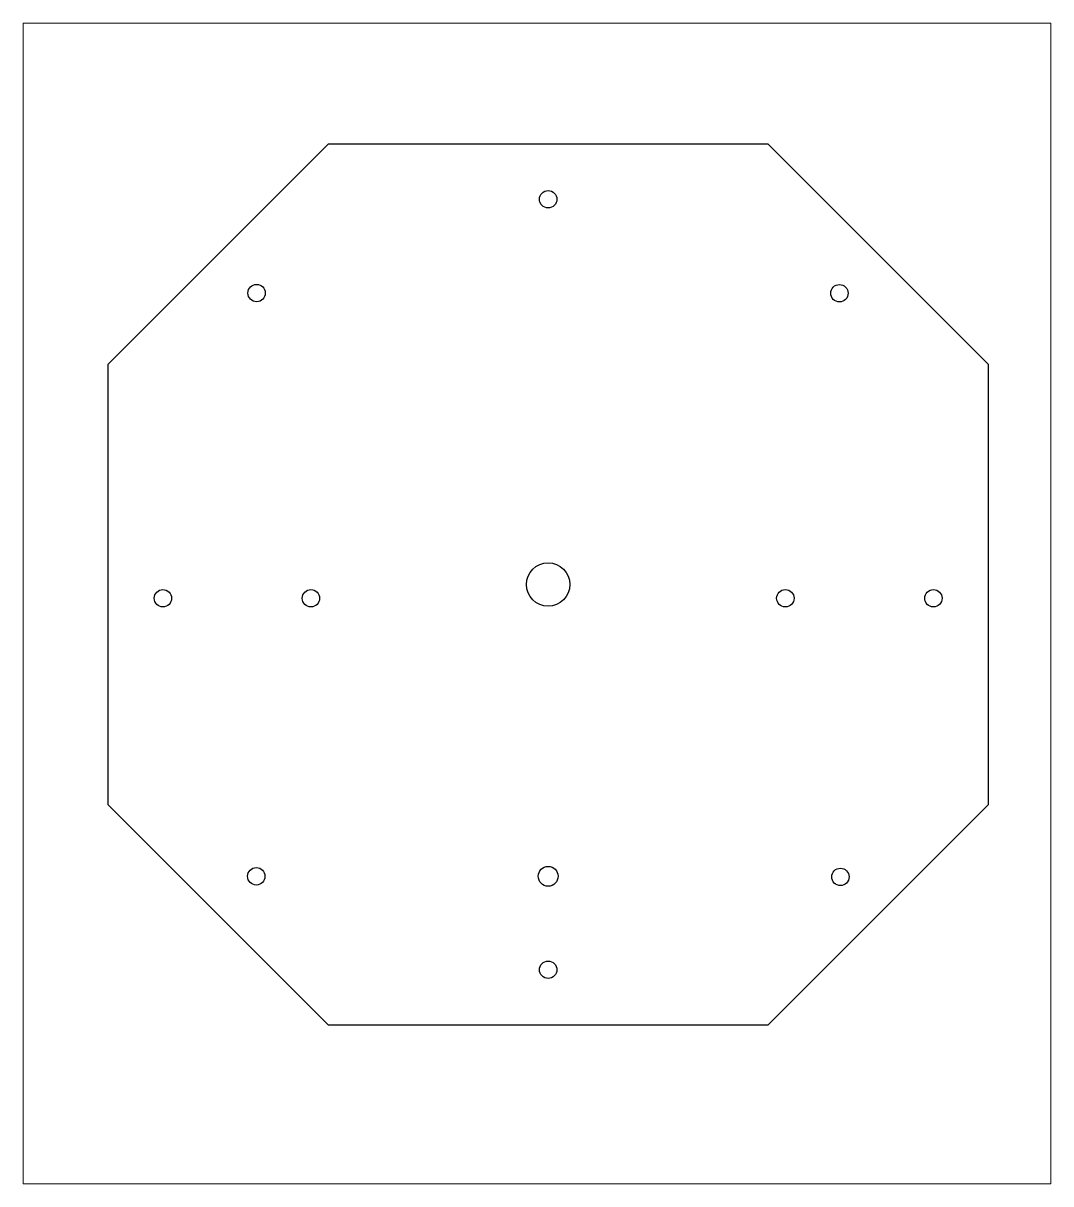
# Paper-space layout 'base' of a CAD drawing. Header units: millimetres. Extents: x 36 to 223, y -6 to 204.
# The model-space entities are those that its viewports show. They can reach past a viewport. Long polylines and large blocks are cut down to what shows.
import ezdxf

# ---------------------------------------------------------------- set-up
doc = ezdxf.new("R2010")
doc.units = ezdxf.units.MM
doc.layers.add('Piezas', color=164, linetype='Continuous')
doc.layers.add('VentanasGrafidcas', color=7, linetype='Continuous', plot=False)

msp = doc.modelspace()

# ---------------------------------------------------------------- linework, layer by layer
at = {"layer": 'Piezas'}
for p, q in [((960.48, 800.22), (1000.48, 840.22)), ((1120.48, 800.22), (1080.48, 840.22)), ((960.48, 720.22), (1000.48, 680.22)), ((1080.48, 680.22), (1120.48, 720.22))]:
    msp.add_line(p, q, dxfattribs=at)
for points in [[(1080.48, 840.22), (1000.48, 840.22)], [(960.48, 800.22), (960.48, 720.22)], [(1120.48, 720.22), (1120.48, 800.22)], [(1000.48, 680.22), (1080.48, 680.22)]]:
    msp.add_lwpolyline(points, dxfattribs=at)
for centre, radius in [((1040.48, 830.22), 1.58), ((987.51, 813.18), 1.58), ((1093.41, 813.15), 1.58), ((1040.48, 760.22), 3.95), ((970.48, 757.72), 1.58), ((997.38, 757.72), 1.58), ((1083.58, 757.72), 1.58), ((1110.48, 757.72), 1.58), ((987.45, 707.2), 1.58), ((1040.48, 707.2), 1.8), ((1093.59, 707.1), 1.58), ((1040.48, 690.22), 1.58)]:
    msp.add_circle(centre, radius, dxfattribs=at)

psp = doc.layouts.new('base')

# ---------------------------------------------------------------- viewports
at = {"layer": 'VentanasGrafidcas', "color": 7, "view_target_point": (1040.45, 760.21)}
psp.add_viewport(center=(129.83, 99), size=(186.71, 210.874), view_center_point=(-2, -3.44), view_height=210.874, dxfattribs=at)

doc.saveas('drawing.dxf')
